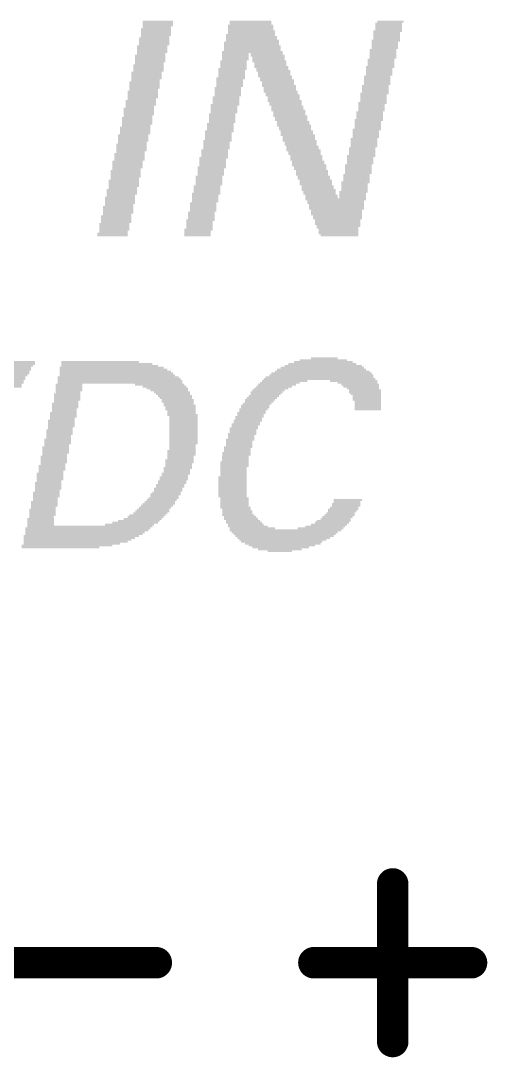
# Model space of a CAD drawing. Extents: x 3 to 114, y 9 to 132.
# Drawn here: x 110.03 to 113.79, y 117.98 to 126.34 of the extents above; entities that cross this region are included whole.
import ezdxf

# ---------------------------------------------------------------- set-up
doc = ezdxf.new("R2010")
doc.units = 0
doc.layers.add('254', color=53, linetype='CONTINUOUS')

# ---------------------------------------------------------------- blocks, each defined once
blk = doc.blocks.new('RECT')
blk.add_solid([(-0.5, -0.5), (0.5, -0.5), (-0.5, 0.5), (0.5, 0.5)])

msp = doc.modelspace()

# ---------------------------------------------------------------- linework, layer by layer
at = {"layer": '254', "const_width": 0.254}
for points in [[(113.03, 119.38), (113.03, 118.11)], [(109.474, 118.745), (111.125, 118.745)], [(112.395, 118.745), (113.665, 118.745)]]:
    msp.add_lwpolyline(points, dxfattribs=at)
at = {"layer": '254', "const_width": 0.127}
for points in [[(113.0935, 119.38, 1), (112.9665, 119.38)], [(111.125, 118.6815, 1), (111.125, 118.8085)], [(112.395, 118.8085, 1), (112.395, 118.6815)], [(113.665, 118.6815, 1), (113.665, 118.8085)], [(112.9665, 118.11, 1), (113.0935, 118.11)]]:
    msp.add_lwpolyline(points, format="xyb", dxfattribs=at)

# ---------------------------------------------------------------- block references
at = {"layer": '254', "yscale": 0.0152}
for p, xscale in [((111.1377, 126.3294), 0.2438), ((111.1377, 126.3142), 0.2438), ((111.8845, 126.3294), 0.3353), ((111.8845, 126.3142), 0.3353), ((112.997, 126.3142), 0.2134), ((113.0122, 126.3294), 0.2134), ((111.1225, 126.2685), 0.2438), ((111.1225, 126.2532), 0.2438), ((111.1225, 126.238), 0.2438), ((111.1225, 126.2228), 0.2438), ((111.1377, 126.299), 0.2438), ((111.1301, 126.2837), 0.2286), ((111.8845, 126.2228), 0.3962), ((111.8845, 126.299), 0.3658), ((111.8845, 126.2837), 0.3658), ((111.8845, 126.2685), 0.3658), ((111.8921, 126.2532), 0.381), ((111.8921, 126.238), 0.381), ((112.9817, 126.238), 0.2134), ((112.9817, 126.2228), 0.2134), ((112.9894, 126.2532), 0.2286), ((112.997, 126.299), 0.2134), ((112.997, 126.2837), 0.2134), ((112.997, 126.2685), 0.2134), ((111.1072, 126.1923), 0.2438), ((111.1072, 126.177), 0.2438), ((111.1072, 126.1618), 0.2438), ((111.1072, 126.1466), 0.2438), ((111.1148, 126.2075), 0.2286), ((111.8921, 126.1618), 0.442), ((111.8921, 126.1466), 0.442), ((111.8997, 126.177), 0.4267), ((111.8921, 126.2075), 0.4115), ((111.8921, 126.1923), 0.4115), ((112.9741, 126.177), 0.2286), ((112.9665, 126.1618), 0.2134), ((112.9665, 126.1466), 0.2134), ((112.9817, 126.2075), 0.2134), ((112.9817, 126.1923), 0.2134), ((111.0767, 126.0551), 0.2438), ((111.092, 126.1313), 0.2438), ((111.092, 126.1161), 0.2438), ((111.092, 126.1008), 0.2438), ((111.092, 126.0856), 0.2438), ((111.0844, 126.0704), 0.2286), ((111.7625, 126.0704), 0.2134), ((111.7625, 126.0551), 0.2134), ((111.8997, 126.0856), 0.4877), ((111.8997, 126.1313), 0.4572), ((111.8997, 126.1161), 0.4572), ((111.8997, 126.1008), 0.4572), ((112.014, 126.0704), 0.2591), ((112.0216, 126.0551), 0.2743), ((112.9513, 126.1008), 0.2134), ((112.9513, 126.0856), 0.2134), ((112.9513, 126.0704), 0.2134), ((112.9513, 126.0551), 0.2134), ((112.9665, 126.1313), 0.2134), ((112.9665, 126.1161), 0.2134), ((111.0615, 125.9789), 0.2438), ((111.0767, 126.0399), 0.2438), ((111.0767, 126.0246), 0.2438), ((111.0767, 126.0094), 0.2438), ((111.0691, 125.9942), 0.2286), ((111.7473, 126.0094), 0.2134), ((111.7473, 125.9942), 0.2134), ((111.7473, 125.9789), 0.2134), ((111.7625, 126.0399), 0.2134), ((111.7625, 126.0246), 0.2134), ((112.0292, 126.0399), 0.2591), ((112.0292, 126.0246), 0.2591), ((112.0369, 126.0094), 0.2743), ((112.0445, 125.9942), 0.2591), ((112.0445, 125.9789), 0.2591), ((112.936, 126.0246), 0.2134), ((112.936, 126.0094), 0.2134), ((112.936, 125.9942), 0.2134), ((112.936, 125.9789), 0.2134), ((112.9513, 126.0399), 0.2134), ((111.0463, 125.918), 0.2438), ((111.0463, 125.9027), 0.2438), ((111.0463, 125.8875), 0.2438), ((111.0615, 125.9637), 0.2438), ((111.0615, 125.9484), 0.2438), ((111.0615, 125.9332), 0.2438), ((111.7397, 125.9484), 0.2286), ((111.7321, 125.9332), 0.2134), ((111.7321, 125.918), 0.2134), ((111.7321, 125.9027), 0.2134), ((111.7321, 125.8875), 0.2134), ((111.7473, 125.9637), 0.2134), ((112.0521, 125.9637), 0.2743), ((112.0673, 125.9332), 0.2743), ((112.0597, 125.9484), 0.2591), ((112.0826, 125.8875), 0.2743), ((112.075, 125.918), 0.2591), ((112.075, 125.9027), 0.2591), ((112.9055, 125.8875), 0.2134), ((112.9284, 125.9637), 0.2286), ((112.9208, 125.9484), 0.2134), ((112.9208, 125.9332), 0.2134), ((112.9208, 125.918), 0.2134), ((112.9208, 125.9027), 0.2134), ((111.031, 125.8418), 0.2438), ((111.031, 125.8265), 0.2438), ((111.031, 125.8113), 0.2438), ((111.0386, 125.857), 0.2286), ((111.0463, 125.8722), 0.2438), ((111.7244, 125.8722), 0.2286), ((111.7168, 125.857), 0.2134), ((111.7168, 125.8418), 0.2134), ((111.7168, 125.8265), 0.2134), ((111.7168, 125.8113), 0.2134), ((112.0902, 125.8722), 0.2591), ((112.0978, 125.857), 0.2743), ((112.1054, 125.8418), 0.2591), ((112.1054, 125.8265), 0.2591), ((112.1131, 125.8113), 0.2743), ((112.8903, 125.8113), 0.2134), ((112.9055, 125.8722), 0.2134), ((112.9055, 125.857), 0.2134), ((112.9055, 125.8418), 0.2134), ((112.9055, 125.8265), 0.2134), ((111.0158, 125.7656), 0.2438), ((111.0158, 125.7503), 0.2438), ((111.0158, 125.7351), 0.2438), ((111.031, 125.796), 0.2438), ((111.0234, 125.7808), 0.2286), ((111.7016, 125.796), 0.2134), ((111.7016, 125.7808), 0.2134), ((111.7016, 125.7656), 0.2134), ((111.7016, 125.7503), 0.2134), ((111.7016, 125.7351), 0.2134), ((112.1283, 125.7656), 0.2743), ((112.1207, 125.796), 0.2591), ((112.1207, 125.7808), 0.2591), ((112.1435, 125.7351), 0.2743), ((112.1359, 125.7503), 0.2591), ((112.8827, 125.7503), 0.2286), ((112.8751, 125.7351), 0.2134), ((112.8903, 125.796), 0.2134), ((112.8903, 125.7808), 0.2134), ((112.8903, 125.7656), 0.2134), ((111.0005, 125.6894), 0.2438), ((111.0005, 125.6741), 0.2438), ((111.0005, 125.6589), 0.2438), ((110.9929, 125.6436), 0.2286), ((111.0158, 125.7198), 0.2438), ((111.0082, 125.7046), 0.2286), ((111.6787, 125.6589), 0.2286), ((111.6711, 125.6436), 0.2134), ((111.6863, 125.7198), 0.2134), ((111.6863, 125.7046), 0.2134), ((111.6863, 125.6894), 0.2134), ((111.6863, 125.6741), 0.2134), ((112.1588, 125.6894), 0.2743), ((112.1512, 125.7198), 0.2591), ((112.1512, 125.7046), 0.2591), ((112.1664, 125.6741), 0.2591), ((112.1664, 125.6589), 0.2591), ((112.1816, 125.6436), 0.2591), ((112.8674, 125.6741), 0.2286), ((112.8598, 125.6589), 0.2134), ((112.8598, 125.6436), 0.2134), ((112.8751, 125.7198), 0.2134), ((112.8751, 125.7046), 0.2134), ((112.8751, 125.6894), 0.2134), ((110.9853, 125.6284), 0.2438), ((110.9853, 125.6132), 0.2438), ((110.9853, 125.5979), 0.2438), ((110.9853, 125.5827), 0.2438), ((110.9777, 125.5674), 0.2286), ((111.6559, 125.5827), 0.2134), ((111.6559, 125.5674), 0.2134), ((111.6711, 125.6284), 0.2134), ((111.6711, 125.6132), 0.2134), ((111.6711, 125.5979), 0.2134), ((112.1816, 125.6284), 0.2591), ((112.1893, 125.6132), 0.2743), ((112.2045, 125.5674), 0.2743), ((112.1969, 125.5979), 0.2591), ((112.1969, 125.5827), 0.2591), ((112.8446, 125.5979), 0.2134), ((112.8446, 125.5827), 0.2134), ((112.8446, 125.5674), 0.2134), ((112.8598, 125.6284), 0.2134), ((112.8598, 125.6132), 0.2134), ((110.9548, 125.476), 0.2438), ((110.9624, 125.4912), 0.2286), ((110.9701, 125.5522), 0.2438), ((110.9701, 125.537), 0.2438), ((110.9701, 125.5217), 0.2438), ((110.9701, 125.5065), 0.2438), ((111.6406, 125.5065), 0.2134), ((111.6406, 125.4912), 0.2134), ((111.6406, 125.476), 0.2134), ((111.6559, 125.5522), 0.2134), ((111.6559, 125.537), 0.2134), ((111.6559, 125.5217), 0.2134), ((112.2121, 125.5522), 0.2591), ((112.2121, 125.537), 0.2591), ((112.235, 125.4912), 0.2743), ((112.2274, 125.5217), 0.2591), ((112.2274, 125.5065), 0.2591), ((112.2426, 125.476), 0.2591), ((112.8293, 125.5217), 0.2134), ((112.8293, 125.5065), 0.2134), ((112.8293, 125.4912), 0.2134), ((112.8293, 125.476), 0.2134), ((112.837, 125.537), 0.2286), ((112.8446, 125.5522), 0.2134), ((110.9396, 125.415), 0.2438), ((110.9396, 125.3998), 0.2438), ((110.9548, 125.4608), 0.2438), ((110.9548, 125.4455), 0.2438), ((110.9548, 125.4303), 0.2438), ((111.633, 125.4455), 0.2286), ((111.6254, 125.4303), 0.2134), ((111.6254, 125.415), 0.2134), ((111.6254, 125.3998), 0.2134), ((111.6406, 125.4608), 0.2134), ((112.2426, 125.4608), 0.2591), ((112.2578, 125.4455), 0.2591), ((112.2578, 125.4303), 0.2591), ((112.2655, 125.415), 0.2743), ((112.2731, 125.3998), 0.2591), ((112.8217, 125.4608), 0.2286), ((112.8141, 125.4455), 0.2134), ((112.8141, 125.4303), 0.2134), ((112.8141, 125.415), 0.2134), ((112.8141, 125.3998), 0.2134), ((110.9243, 125.3388), 0.2438), ((110.9243, 125.3236), 0.2438), ((110.9243, 125.3084), 0.2438), ((110.9396, 125.3846), 0.2438), ((110.9396, 125.3693), 0.2438), ((110.932, 125.3541), 0.2286), ((111.6101, 125.3541), 0.2134), ((111.6101, 125.3388), 0.2134), ((111.6101, 125.3236), 0.2134), ((111.6101, 125.3084), 0.2134), ((111.6178, 125.3693), 0.2286), ((111.6254, 125.3846), 0.2134), ((112.2807, 125.3693), 0.2743), ((112.2731, 125.3846), 0.2591), ((112.2883, 125.3541), 0.2591), ((112.2883, 125.3388), 0.2591), ((112.3036, 125.3236), 0.2591), ((112.3036, 125.3084), 0.2591), ((112.7836, 125.3084), 0.2134), ((112.7989, 125.3846), 0.2134), ((112.7989, 125.3693), 0.2134), ((112.7989, 125.3541), 0.2134), ((112.7989, 125.3388), 0.2134), ((112.7989, 125.3236), 0.2134), ((110.9091, 125.2626), 0.2438), ((110.9091, 125.2474), 0.2438), ((110.9091, 125.2322), 0.2438), ((110.9243, 125.2931), 0.2438), ((110.9167, 125.2779), 0.2286), ((111.5873, 125.2322), 0.2286), ((111.5949, 125.2931), 0.2134), ((111.5949, 125.2779), 0.2134), ((111.5949, 125.2626), 0.2134), ((111.5949, 125.2474), 0.2134), ((112.3112, 125.2931), 0.2743), ((112.3188, 125.2779), 0.2591), ((112.3188, 125.2626), 0.2591), ((112.334, 125.2474), 0.2591), ((112.334, 125.2322), 0.2591), ((112.776, 125.2474), 0.2286), ((112.7684, 125.2322), 0.2134), ((112.7836, 125.2931), 0.2134), ((112.7836, 125.2779), 0.2134), ((112.7836, 125.2626), 0.2134), ((110.8862, 125.1407), 0.2286), ((110.8939, 125.2017), 0.2438), ((110.8939, 125.1864), 0.2438), ((110.8939, 125.1712), 0.2438), ((110.8939, 125.156), 0.2438), ((110.9091, 125.2169), 0.2438), ((111.572, 125.156), 0.2286), ((111.5644, 125.1407), 0.2134), ((111.5797, 125.2169), 0.2134), ((111.5797, 125.2017), 0.2134), ((111.5797, 125.1864), 0.2134), ((111.5797, 125.1712), 0.2134), ((112.334, 125.2169), 0.2591), ((112.3569, 125.1712), 0.2743), ((112.3493, 125.2017), 0.2591), ((112.3493, 125.1864), 0.2591), ((112.3645, 125.156), 0.2591), ((112.3645, 125.1407), 0.2591), ((112.7531, 125.1712), 0.2134), ((112.7531, 125.156), 0.2134), ((112.7531, 125.1407), 0.2134), ((112.7684, 125.2169), 0.2134), ((112.7684, 125.2017), 0.2134), ((112.7684, 125.1864), 0.2134), ((110.8786, 125.1255), 0.2438), ((110.8786, 125.1102), 0.2438), ((110.8786, 125.095), 0.2438), ((110.8786, 125.0798), 0.2438), ((110.871, 125.0645), 0.2286), ((111.5492, 125.0798), 0.2134), ((111.5492, 125.0645), 0.2134), ((111.5644, 125.1255), 0.2134), ((111.5644, 125.1102), 0.2134), ((111.5644, 125.095), 0.2134), ((112.3798, 125.1255), 0.2591), ((112.3798, 125.1102), 0.2591), ((112.3798, 125.095), 0.2591), ((112.395, 125.0798), 0.2591), ((112.395, 125.0645), 0.2591), ((112.7379, 125.095), 0.2134), ((112.7379, 125.0798), 0.2134), ((112.7379, 125.0645), 0.2134), ((112.7531, 125.1255), 0.2134), ((112.7531, 125.1102), 0.2134), ((110.8481, 124.9731), 0.2438), ((110.8634, 125.0493), 0.2438), ((110.8634, 125.034), 0.2438), ((110.8634, 125.0188), 0.2438), ((110.8634, 125.0036), 0.2438), ((110.8558, 124.9883), 0.2286), ((111.5339, 125.0036), 0.2134), ((111.5339, 124.9883), 0.2134), ((111.5339, 124.9731), 0.2134), ((111.5492, 125.0493), 0.2134), ((111.5492, 125.034), 0.2134), ((111.5492, 125.0188), 0.2134), ((112.4102, 125.0493), 0.2591), ((112.4102, 125.034), 0.2591), ((112.4102, 125.0188), 0.2591), ((112.4331, 124.9731), 0.2743), ((112.4255, 125.0036), 0.2591), ((112.4255, 124.9883), 0.2591), ((112.7303, 125.034), 0.2286), ((112.7227, 125.0188), 0.2134), ((112.7227, 125.0036), 0.2134), ((112.7227, 124.9883), 0.2134), ((112.7227, 124.9731), 0.2134), ((112.7379, 125.0493), 0.2134), ((110.8329, 124.9121), 0.2438), ((110.8329, 124.8969), 0.2438), ((110.8481, 124.9578), 0.2438), ((110.8481, 124.9426), 0.2438), ((110.8405, 124.9274), 0.2286), ((111.5263, 124.9426), 0.2286), ((111.5187, 124.9274), 0.2134), ((111.5187, 124.9121), 0.2134), ((111.5187, 124.8969), 0.2134), ((111.5339, 124.9578), 0.2134), ((112.4407, 124.9578), 0.2591), ((112.4407, 124.9426), 0.2591), ((112.456, 124.9274), 0.2591), ((112.456, 124.9121), 0.2591), ((112.5703, 124.8969), 0.4877), ((112.715, 124.9578), 0.2286), ((112.7074, 124.9426), 0.2134), ((112.7074, 124.9274), 0.2134), ((112.7074, 124.9121), 0.2134), ((110.8177, 124.8359), 0.2438), ((110.8177, 124.8207), 0.2438), ((110.8177, 124.8054), 0.2438), ((110.8329, 124.8816), 0.2438), ((110.8329, 124.8664), 0.2438), ((110.8253, 124.8512), 0.2286), ((111.5035, 124.8664), 0.2134), ((111.5035, 124.8512), 0.2134), ((111.5035, 124.8359), 0.2134), ((111.5035, 124.8207), 0.2134), ((111.5035, 124.8054), 0.2134), ((111.5187, 124.8816), 0.2134), ((112.5703, 124.8816), 0.4572), ((112.5703, 124.8664), 0.4572), ((112.5779, 124.8512), 0.442), ((112.5779, 124.8359), 0.442), ((112.5779, 124.8207), 0.442), ((112.5779, 124.8054), 0.4115), ((110.8024, 124.7597), 0.2438), ((110.8024, 124.7445), 0.2438), ((110.8024, 124.7292), 0.2438), ((110.81, 124.775), 0.2286), ((110.8177, 124.7902), 0.2438), ((111.4806, 124.7292), 0.2286), ((111.4882, 124.7902), 0.2134), ((111.4882, 124.775), 0.2134), ((111.4882, 124.7597), 0.2134), ((111.4882, 124.7445), 0.2134), ((112.5779, 124.7902), 0.4115), ((112.5779, 124.775), 0.4115), ((112.5855, 124.7597), 0.3962), ((112.5855, 124.7445), 0.3962), ((112.5855, 124.7292), 0.3658), ((110.7872, 124.6988), 0.2438), ((110.7872, 124.6835), 0.2438), ((110.7872, 124.6683), 0.2438), ((110.7872, 124.653), 0.2438), ((110.7796, 124.6378), 0.2286), ((110.8024, 124.714), 0.2438), ((111.4577, 124.6378), 0.2134), ((111.4654, 124.653), 0.2286), ((111.473, 124.714), 0.2134), ((111.473, 124.6988), 0.2134), ((111.473, 124.6835), 0.2134), ((111.473, 124.6683), 0.2134), ((112.5855, 124.714), 0.3658), ((112.5855, 124.6988), 0.3658), ((112.5931, 124.6835), 0.3505), ((112.5855, 124.6683), 0.3353), ((112.5931, 124.653), 0.32), ((112.5931, 124.6378), 0.32), ((110.7719, 124.6226), 0.2438), ((110.7719, 124.6073), 0.2438), ((111.4577, 124.6226), 0.2134), ((111.4577, 124.6073), 0.2134), ((112.5931, 124.6226), 0.32), ((112.6007, 124.6073), 0.3048), ((110.0252, 123.5558), 0.2134), ((110.0404, 123.5862), 0.2134), ((110.0404, 123.571), 0.2134), ((110.6729, 123.5862), 0.6248), ((110.7262, 123.571), 0.7315), ((110.7491, 123.5558), 0.7772), ((112.4712, 123.5558), 0.6248), ((112.4636, 123.571), 0.5486), ((112.4712, 123.5862), 0.4724), ((112.4712, 123.6015), 0.381), ((112.4788, 123.6167), 0.2134), ((109.9795, 123.4796), 0.2134), ((109.9947, 123.4948), 0.2134), ((110.0099, 123.5253), 0.2134), ((110.0023, 123.51), 0.1981), ((110.0176, 123.5405), 0.1981), ((110.7643, 123.5405), 0.8382), ((110.7948, 123.51), 0.8992), ((110.8024, 123.4948), 0.9144), ((110.81, 123.4796), 0.9296), ((110.7796, 123.5253), 0.8687), ((112.456, 123.4796), 0.8382), ((112.456, 123.4948), 0.8077), ((112.4636, 123.51), 0.762), ((112.456, 123.5253), 0.7163), ((112.4636, 123.5405), 0.6706), ((109.9337, 123.3881), 0.2134), ((109.949, 123.4186), 0.2134), ((109.9414, 123.4034), 0.1981), ((109.9642, 123.4491), 0.2134), ((109.9566, 123.4338), 0.1981), ((109.9718, 123.4643), 0.1981), ((110.4214, 123.4034), 0.2134), ((110.4214, 123.3881), 0.2134), ((110.8177, 123.4643), 0.9754), ((110.8253, 123.4491), 0.9906), ((110.8329, 123.4338), 1.0058), ((110.8329, 123.4186), 1.0058), ((111.1529, 123.4034), 0.3962), ((111.191, 123.3881), 0.3505), ((112.075, 123.3881), 0.2896), ((112.0978, 123.4034), 0.3048), ((112.1207, 123.4186), 0.32), ((112.1588, 123.4338), 0.3658), ((112.4407, 123.4491), 0.8992), ((112.4407, 123.4643), 0.8687), ((112.715, 123.4338), 0.381), ((112.7455, 123.4186), 0.32), ((112.7684, 123.4034), 0.3048), ((112.776, 123.3881), 0.2896), ((110.4062, 123.3272), 0.2134), ((110.4062, 123.3119), 0.2134), ((110.4214, 123.3729), 0.2134), ((110.4214, 123.3576), 0.2134), ((110.4138, 123.3424), 0.1981), ((111.2139, 123.3729), 0.3353), ((111.2291, 123.3576), 0.3048), ((111.252, 123.3424), 0.2896), ((111.2596, 123.3272), 0.2743), ((111.2749, 123.3119), 0.2743), ((111.9911, 123.3119), 0.2438), ((112.014, 123.3424), 0.2591), ((112.0064, 123.3272), 0.2438), ((112.0292, 123.3576), 0.2591), ((112.0521, 123.3729), 0.2743), ((112.7912, 123.3729), 0.2591), ((112.8065, 123.3576), 0.2591), ((112.8065, 123.3424), 0.2591), ((112.8141, 123.3272), 0.2438), ((112.8217, 123.3119), 0.2286), ((110.3909, 123.251), 0.2134), ((110.3909, 123.2357), 0.2134), ((110.3909, 123.2205), 0.2134), ((110.4062, 123.2967), 0.2134), ((110.4062, 123.2814), 0.2134), ((110.3986, 123.2662), 0.1981), ((111.2825, 123.2967), 0.2591), ((111.2977, 123.2814), 0.2591), ((111.2977, 123.2662), 0.2591), ((111.3053, 123.251), 0.2438), ((111.313, 123.2357), 0.2591), ((111.3206, 123.2205), 0.2438), ((111.9226, 123.2357), 0.2286), ((111.9226, 123.2205), 0.2286), ((111.9378, 123.251), 0.2286), ((111.953, 123.2662), 0.2286), ((111.9607, 123.2814), 0.2438), ((111.9759, 123.2967), 0.2438), ((112.8217, 123.2967), 0.2286), ((112.8217, 123.2814), 0.2286), ((112.8293, 123.2662), 0.2134), ((112.8293, 123.251), 0.2134), ((112.8293, 123.2357), 0.2134), ((112.8293, 123.2205), 0.2134), ((110.3757, 123.1748), 0.2134), ((110.3757, 123.1595), 0.2134), ((110.3757, 123.1443), 0.2134), ((110.3833, 123.2052), 0.1981), ((110.3833, 123.19), 0.1981), ((111.3206, 123.2052), 0.2438), ((111.3282, 123.19), 0.2286), ((111.3282, 123.1748), 0.2286), ((111.3358, 123.1595), 0.2438), ((111.3434, 123.1443), 0.2286), ((111.8768, 123.1443), 0.2286), ((111.8921, 123.1748), 0.2286), ((111.8845, 123.1595), 0.2134), ((111.9073, 123.2052), 0.2286), ((111.8997, 123.19), 0.2134), ((112.8293, 123.2052), 0.2134), ((110.3528, 123.0528), 0.1981), ((110.3605, 123.1138), 0.2134), ((110.3605, 123.0986), 0.2134), ((110.3605, 123.0833), 0.2134), ((110.3605, 123.0681), 0.2134), ((110.3681, 123.129), 0.1981), ((111.3434, 123.129), 0.2286), ((111.3434, 123.1138), 0.2286), ((111.3434, 123.0986), 0.2286), ((111.3434, 123.0833), 0.2286), ((111.3434, 123.0681), 0.2286), ((111.3434, 123.0528), 0.2286), ((111.8311, 123.0528), 0.2286), ((111.8387, 123.0681), 0.2134), ((111.8464, 123.0833), 0.2286), ((111.8616, 123.1138), 0.2286), ((111.854, 123.0986), 0.2134), ((111.8692, 123.129), 0.2134), ((110.3452, 123.0376), 0.2134), ((110.3452, 123.0224), 0.2134), ((110.3452, 123.0071), 0.2134), ((110.3376, 122.9919), 0.1981), ((110.3376, 122.9766), 0.1981), ((111.3434, 123.0376), 0.2286), ((111.3434, 123.0224), 0.2286), ((111.3434, 123.0071), 0.2286), ((111.3434, 122.9919), 0.2286), ((111.3434, 122.9766), 0.2286), ((111.8159, 123.0071), 0.2286), ((111.8083, 122.9919), 0.2134), ((111.8083, 122.9766), 0.2134), ((111.8235, 123.0376), 0.2134), ((111.8235, 123.0224), 0.2134), ((110.3147, 122.9004), 0.2134), ((110.3147, 122.8852), 0.2134), ((110.33, 122.9614), 0.2134), ((110.33, 122.9462), 0.2134), ((110.33, 122.9309), 0.2134), ((110.3224, 122.9157), 0.1981), ((111.3434, 122.9614), 0.2286), ((111.3434, 122.9462), 0.2286), ((111.3434, 122.9309), 0.2286), ((111.3358, 122.9157), 0.2134), ((111.3358, 122.9004), 0.2134), ((111.3358, 122.8852), 0.2134), ((111.7854, 122.9004), 0.2286), ((111.7778, 122.8852), 0.2134), ((111.8006, 122.9614), 0.2286), ((111.793, 122.9462), 0.2134), ((111.793, 122.9309), 0.2134), ((111.793, 122.9157), 0.2134), ((110.2995, 122.8242), 0.2134), ((110.2995, 122.809), 0.2134), ((110.3147, 122.87), 0.2134), ((110.3147, 122.8547), 0.2134), ((110.3071, 122.8395), 0.1981), ((111.3282, 122.87), 0.2286), ((111.3282, 122.8547), 0.2286), ((111.3282, 122.8395), 0.2286), ((111.3206, 122.8242), 0.2134), ((111.3206, 122.809), 0.2134), ((111.7625, 122.8242), 0.2134), ((111.7625, 122.809), 0.2134), ((111.7702, 122.8547), 0.2286), ((111.7702, 122.8395), 0.2286), ((111.7778, 122.87), 0.2134), ((110.2843, 122.748), 0.2134), ((110.2843, 122.7328), 0.2134), ((110.2843, 122.7176), 0.2134), ((110.2995, 122.7938), 0.2134), ((110.2995, 122.7785), 0.2134), ((110.2919, 122.7633), 0.1981), ((111.2977, 122.7328), 0.2286), ((111.2901, 122.7176), 0.2134), ((111.3053, 122.7633), 0.2134), ((111.3053, 122.748), 0.2134), ((111.313, 122.7938), 0.2286), ((111.313, 122.7785), 0.2286), ((111.7549, 122.7785), 0.2286), ((111.7549, 122.7633), 0.2286), ((111.7549, 122.748), 0.2286), ((111.7473, 122.7328), 0.2134), ((111.7473, 122.7176), 0.2134), ((111.7625, 122.7938), 0.2134), ((110.269, 122.6871), 0.2134), ((110.269, 122.6718), 0.2134), ((110.269, 122.6566), 0.2134), ((110.269, 122.6414), 0.2134), ((110.2766, 122.7023), 0.1981), ((111.2672, 122.6566), 0.2286), ((111.2672, 122.6414), 0.2286), ((111.2825, 122.6871), 0.2286), ((111.2749, 122.6718), 0.2134), ((111.2901, 122.7023), 0.2134), ((111.7397, 122.6566), 0.2286), ((111.7397, 122.6414), 0.2286), ((111.7473, 122.7023), 0.2134), ((111.7473, 122.6871), 0.2134), ((111.7473, 122.6718), 0.2134), ((110.2538, 122.6109), 0.2134), ((110.2538, 122.5956), 0.2134), ((110.2538, 122.5804), 0.2134), ((110.2538, 122.5652), 0.2134), ((110.2462, 122.5499), 0.1981), ((110.2614, 122.6261), 0.1981), ((111.2215, 122.5652), 0.2286), ((111.2215, 122.5499), 0.2286), ((111.2368, 122.5956), 0.2286), ((111.2368, 122.5804), 0.2286), ((111.252, 122.6261), 0.2286), ((111.252, 122.6109), 0.2286), ((111.7397, 122.6261), 0.2286), ((111.7397, 122.6109), 0.2286), ((111.7397, 122.5956), 0.2286), ((111.7397, 122.5804), 0.2286), ((111.7397, 122.5652), 0.2286), ((111.7397, 122.5499), 0.2286), ((110.2385, 122.5347), 0.2134), ((110.2385, 122.5194), 0.2134), ((110.2385, 122.5042), 0.2134), ((110.2309, 122.489), 0.1981), ((110.2309, 122.4737), 0.1981), ((111.1682, 122.4737), 0.2438), ((111.1834, 122.489), 0.2438), ((111.191, 122.5042), 0.2286), ((111.1987, 122.5194), 0.2438), ((111.2063, 122.5347), 0.2286), ((111.7397, 122.5347), 0.2286), ((111.7397, 122.5194), 0.2286), ((111.7397, 122.5042), 0.2286), ((111.7549, 122.489), 0.2286), ((111.7549, 122.4737), 0.2286), ((112.6693, 122.4737), 0.2286), ((110.2081, 122.3975), 0.2134), ((110.2081, 122.3823), 0.2134), ((110.2233, 122.4585), 0.2134), ((110.2233, 122.4432), 0.2134), ((110.2233, 122.428), 0.2134), ((110.2157, 122.4128), 0.1981), ((111.092, 122.3823), 0.2743), ((111.0996, 122.3975), 0.2591), ((111.1148, 122.4128), 0.2591), ((111.1301, 122.428), 0.2591), ((111.1453, 122.4432), 0.2591), ((111.1529, 122.4585), 0.2438), ((111.7549, 122.4585), 0.2286), ((111.7549, 122.4432), 0.2286), ((111.7549, 122.428), 0.2286), ((111.7625, 122.4128), 0.2438), ((111.7702, 122.3975), 0.2286), ((111.7778, 122.3823), 0.2438), ((112.6312, 122.3975), 0.2438), ((112.6236, 122.3823), 0.2286), ((112.6388, 122.4128), 0.2286), ((112.6541, 122.4432), 0.2286), ((112.6541, 122.428), 0.2286), ((112.6617, 122.4585), 0.2134), ((110.1928, 122.3213), 0.2134), ((110.1928, 122.3061), 0.2134), ((110.2004, 122.3366), 0.1981), ((110.2081, 122.367), 0.2134), ((110.2081, 122.3518), 0.2134), ((110.9853, 122.3061), 0.3353), ((111.0158, 122.3213), 0.3048), ((111.0386, 122.3366), 0.2896), ((111.0539, 122.3518), 0.2896), ((111.0767, 122.367), 0.2743), ((111.7778, 122.367), 0.2438), ((111.7854, 122.3518), 0.2591), ((111.8006, 122.3366), 0.2591), ((111.8083, 122.3213), 0.2743), ((111.8235, 122.3061), 0.2743), ((112.555, 122.3061), 0.2743), ((112.5703, 122.3213), 0.2438), ((112.5855, 122.3366), 0.2438), ((112.6007, 122.3518), 0.2438), ((112.6084, 122.367), 0.2286), ((110.5738, 122.2451), 1.0058), ((110.5662, 122.2299), 0.9906), ((110.551, 122.2146), 0.9601), ((110.1928, 122.2908), 0.2134), ((110.1928, 122.2756), 0.2134), ((110.5891, 122.2604), 1.0058), ((110.9091, 122.2756), 0.3962), ((110.9548, 122.2908), 0.3658), ((111.8311, 122.2908), 0.2896), ((111.8464, 122.2756), 0.2896), ((111.8616, 122.2604), 0.32), ((111.8997, 122.2451), 0.3658), ((112.1664, 122.2299), 0.8992), ((112.1588, 122.2146), 0.8534), ((112.4483, 122.2451), 0.3658), ((112.4864, 122.2604), 0.32), ((112.5169, 122.2756), 0.2896), ((112.5398, 122.2908), 0.2743), ((110.5052, 122.1689), 0.8992), ((110.49, 122.1537), 0.8687), ((110.5205, 122.1842), 0.9296), ((110.4748, 122.1384), 0.8382), ((110.5433, 122.1994), 0.9449), ((112.1588, 122.1994), 0.823), ((112.1588, 122.1842), 0.7925), ((112.1512, 122.1689), 0.7468), ((112.1435, 122.1537), 0.701), ((112.1359, 122.1384), 0.6553), ((110.4062, 122.108), 0.7315), ((110.3528, 122.0927), 0.6248), ((110.4443, 122.1232), 0.7772), ((112.1435, 122.1232), 0.6096), ((112.1359, 122.108), 0.5334), ((112.1283, 122.0927), 0.4572), ((112.1207, 122.0775), 0.3505), ((112.1207, 122.0622), 0.1981)]:
    msp.add_blockref('RECT', p, dxfattribs=dict(at, xscale=xscale))

doc.saveas('drawing.dxf')
